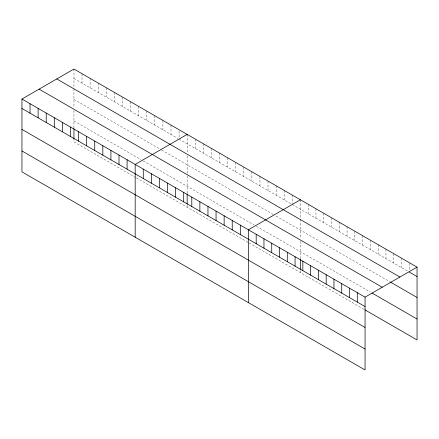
<?xml version="1.0" encoding="UTF-8"?>
<svg xmlns="http://www.w3.org/2000/svg" width="439" height="439" viewBox="0 0 439 439"><rect width="100%" height="100%" fill="white"/><g stroke="black" fill="none" stroke-linecap="round" stroke-linejoin="round"><path stroke-width="0.33" stroke-dasharray="2.19 1.65" d="M73.939 69.038L73.939 87.97M73.939 78.46L177.921 138.499M179.074 139.163L291.15 203.866M292.303 204.536L407.606 271.104M73.939 99.384L161.168 149.743M161.744 150.078L273.239 214.446M276.131 216.114L389.832 281.761M73.939 120.934L140.946 159.626M143.257 160.959L254.176 224.993M256.486 226.332L370.384 292.089M135.75 177.543L73.939 141.852L73.939 139.317M136.326 177.877L248.397 242.58M248.979 242.915L364.277 309.479M409.274 263.318L409.274 270.72M401.493 258.154L401.493 267.576M393.717 253.66L393.717 263.087M385.941 249.171L385.941 258.598M378.166 244.682L378.166 254.104M370.384 240.193L370.384 249.615M362.609 235.699L362.609 245.127M354.833 231.21L354.833 240.638M347.057 226.722L347.057 236.144M339.276 222.233L339.276 231.655M331.5 217.739L331.5 227.166M323.724 213.25L323.724 222.677M315.948 208.761L315.948 218.183M308.167 204.272L308.167 213.694M300.391 199.778L300.391 218.715M300.391 219.346L300.391 238.613M300.391 241.225L300.391 258.648M300.391 270.693L300.391 272.597M292.303 195.108L292.303 203.861M284.214 190.444L284.214 199.866M276.131 185.774L276.131 195.196M268.042 181.104L268.042 190.526M259.954 176.434L259.954 185.856M251.865 171.764L251.865 181.186M243.777 167.094L243.777 176.522M235.688 162.425L235.688 171.852M227.6 157.755L227.6 167.182M219.516 153.085L219.516 162.512M211.428 148.415L211.428 157.842M203.339 143.745L203.339 153.173M195.251 139.075L195.251 148.503M187.162 134.411L187.162 153.343M187.162 155.878L187.162 173.246M187.162 175.858L187.162 193.281M187.162 205.326L187.162 207.224M179.074 131.085L179.074 138.494M170.99 125.071L170.99 134.493M162.902 120.401L162.902 129.823M154.813 115.731L154.813 125.159M146.725 111.062L146.725 120.489M138.636 106.392L138.636 115.819M130.548 101.722L130.548 111.149M122.465 97.052L122.465 106.479M114.376 92.382L114.376 101.81M106.287 87.712L106.287 97.14M98.199 83.048L98.199 92.47M90.11 78.378L90.11 87.8M82.022 73.708L82.022 83.13M73.939 88.607L73.939 107.873M73.939 110.485L73.939 127.908"/><path stroke-width="0.66" d="M21.95 99.049L365.061 297.148L365.061 369.962L21.95 171.868L21.95 99.049L73.939 69.038L417.05 267.131L417.05 339.951L364.831 309.802M187.162 134.411L135.179 164.422L135.179 237.241M300.391 199.778L248.403 229.795L248.403 302.608M365.061 297.148L417.05 267.131M409.274 272.065L417.05 276.559M56.779 78.943L399.896 277.036M390.386 282.079L417.05 297.477M39.104 89.144L382.221 287.243M372.052 293.049L417.05 319.032M21.95 108.477L365.061 306.57M21.95 129.395L365.061 327.489M21.95 150.95L365.061 349.043M357.286 292.654L357.286 302.081M349.51 288.165L349.51 297.593M341.734 283.676L341.734 293.098M333.953 279.188L333.953 288.61M326.177 274.693L326.177 284.121M318.401 270.204L318.401 279.632M310.625 265.716L310.625 275.138M302.844 261.227L302.844 270.649M300.391 259.284L300.391 269.425M295.068 256.733L295.068 266.16M287.293 252.244L287.293 261.671M279.511 247.755L279.511 257.177M271.736 243.266L271.736 252.688M263.96 238.772L263.96 248.2M256.184 234.283L256.184 243.711M240.32 225.125L240.32 234.552M232.231 220.455L232.231 229.882M224.142 215.785L224.142 225.212M216.054 211.115L216.054 220.543M207.965 206.445L207.965 215.873M199.877 201.775L199.877 211.203M191.794 197.106L191.794 206.533M187.162 193.912L187.162 204.058M183.705 192.441L183.705 201.863M175.616 187.771L175.616 197.193M167.528 183.101L167.528 192.523M159.439 178.432L159.439 187.854M151.351 173.762L151.351 183.189M143.268 169.092L143.268 178.519M127.09 159.752L127.09 169.18M119.002 155.082L119.002 164.51M110.913 150.412L110.913 159.84M102.825 145.743L102.825 155.17M94.742 141.078L94.742 150.5M86.653 136.408L86.653 145.83M78.565 131.738L78.565 141.16M73.939 128.539L73.939 138.686M70.476 127.069L70.476 136.491M62.387 122.399L62.387 131.821M54.299 117.729L54.299 127.156M46.216 113.059L46.216 122.486M38.127 108.389L38.127 117.817M30.039 103.719L30.039 113.147"/></g></svg>
